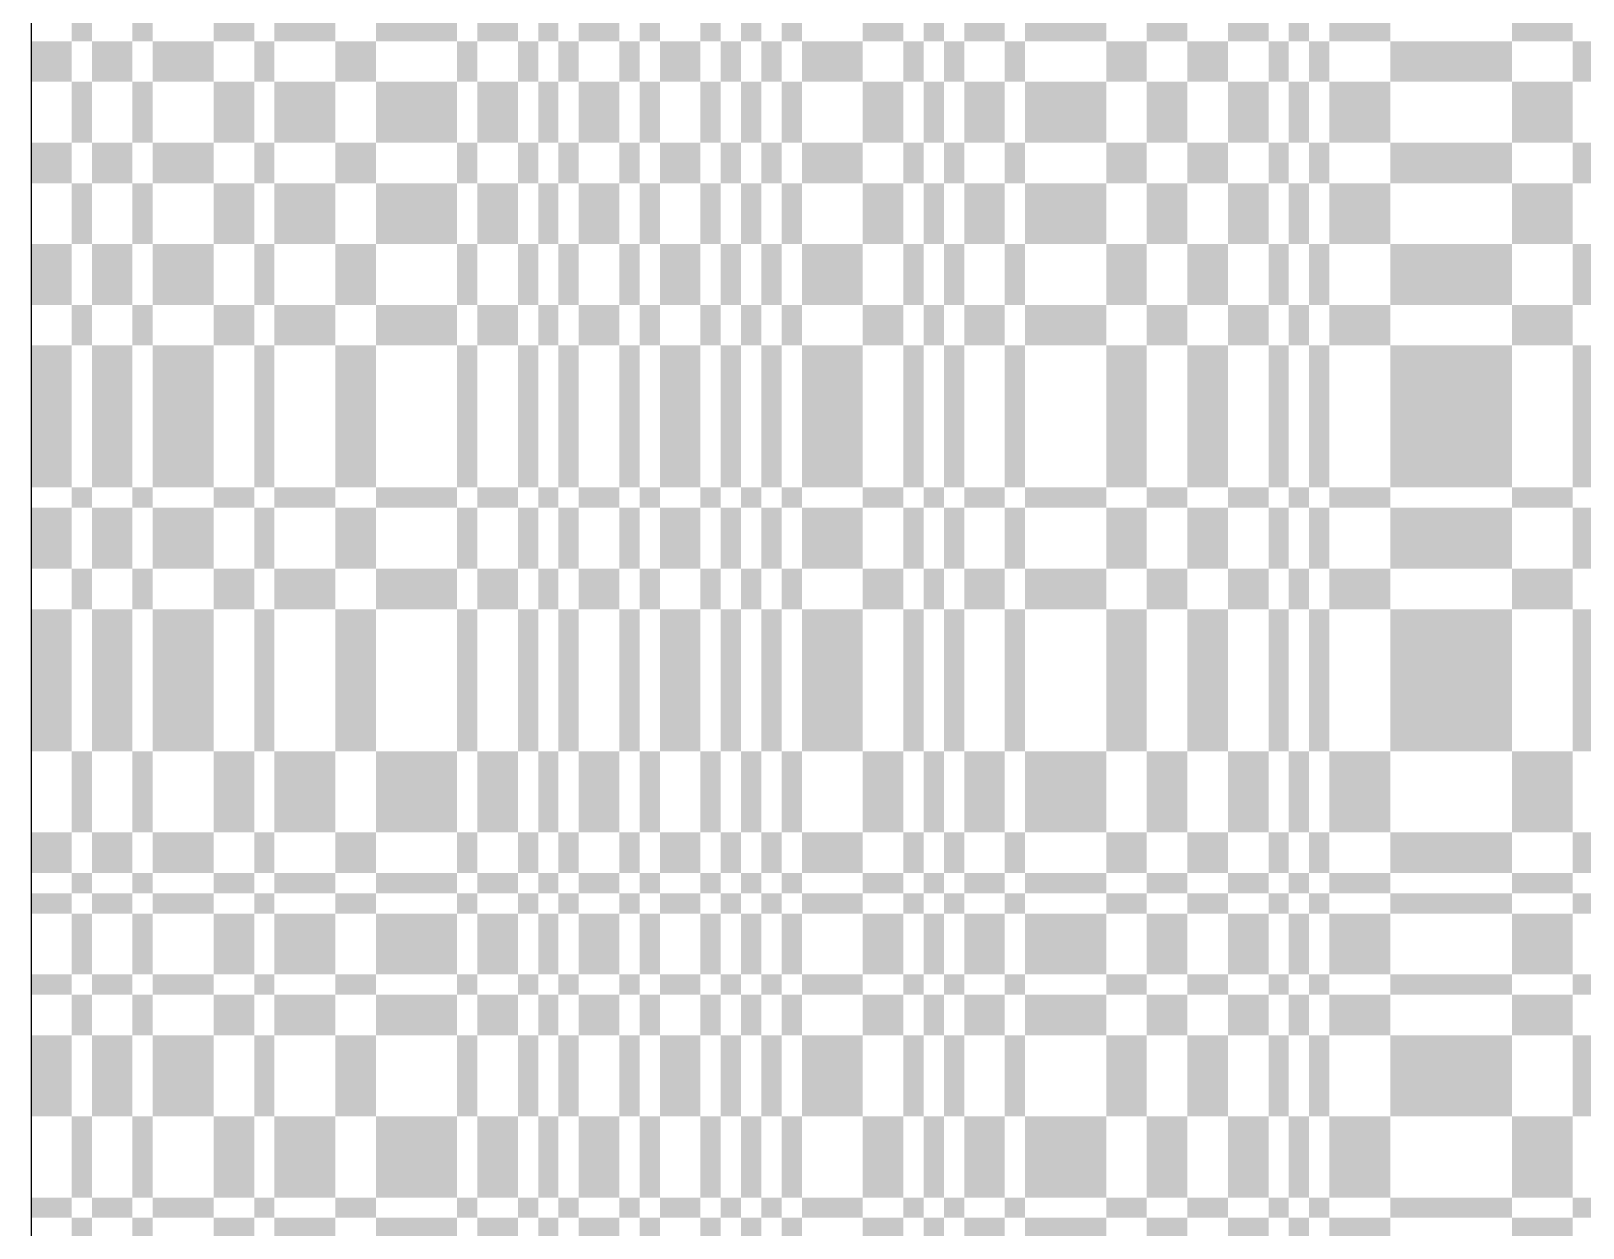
# Model space of a CAD drawing. Extents: x 0 to 200, y 0 to 200.
# Drawn here: x 20 to 50.6, y 125.8 to 149.4 of the extents above; entities that cross this region are included whole.
import ezdxf

# ---------------------------------------------------------------- set-up
doc = ezdxf.new("R2010")
doc.units = 0

msp = doc.modelspace()

# ---------------------------------------------------------------- linework, layer by layer
at = {"layer": 'CHROME'}
for points in [[(20.8, 149.2), (21.2, 149.2), (20.8, 149.6), (21.2, 149.6)], [(22, 149.2), (22.4, 149.2), (22, 149.6), (22.4, 149.6)], [(23.6, 149.2), (24.4, 149.2), (23.6, 149.6), (24.4, 149.6)], [(24.8, 149.2), (26, 149.2), (24.8, 149.6), (26, 149.6)], [(26.8, 149.2), (28.4, 149.2), (26.8, 149.6), (28.4, 149.6)], [(28.8, 149.2), (29.6, 149.2), (28.8, 149.6), (29.6, 149.6)], [(30, 149.2), (30.4, 149.2), (30, 149.6), (30.4, 149.6)], [(30.8, 149.2), (31.6, 149.2), (30.8, 149.6), (31.6, 149.6)], [(32, 149.2), (32.4, 149.2), (32, 149.6), (32.4, 149.6)], [(33.2, 149.2), (33.6, 149.2), (33.2, 149.6), (33.6, 149.6)], [(34, 149.2), (34.4, 149.2), (34, 149.6), (34.4, 149.6)], [(34.8, 149.2), (35.2, 149.2), (34.8, 149.6), (35.2, 149.6)], [(36.4, 149.2), (37.2, 149.2), (36.4, 149.6), (37.2, 149.6)], [(37.6, 149.2), (38, 149.2), (37.6, 149.6), (38, 149.6)], [(38.4, 149.2), (39.2, 149.2), (38.4, 149.6), (39.2, 149.6)], [(39.6, 149.2), (41.2, 149.2), (39.6, 149.6), (41.2, 149.6)], [(42, 149.2), (42.8, 149.2), (42, 149.6), (42.8, 149.6)], [(43.6, 149.2), (44.4, 149.2), (43.6, 149.6), (44.4, 149.6)], [(44.8, 149.2), (45.2, 149.2), (44.8, 149.6), (45.2, 149.6)], [(45.6, 149.2), (46.8, 149.2), (45.6, 149.6), (46.8, 149.6)], [(49.2, 149.2), (50.4, 149.2), (49.2, 149.6), (50.4, 149.6)], [(20, 148.4), (20.8, 148.4), (20, 149.2), (20.8, 149.2)], [(21.2, 148.4), (22, 148.4), (21.2, 149.2), (22, 149.2)], [(22.4, 148.4), (23.6, 148.4), (22.4, 149.2), (23.6, 149.2)], [(24.4, 148.4), (24.8, 148.4), (24.4, 149.2), (24.8, 149.2)], [(26, 148.4), (26.8, 148.4), (26, 149.2), (26.8, 149.2)], [(28.4, 148.4), (28.8, 148.4), (28.4, 149.2), (28.8, 149.2)], [(29.6, 148.4), (30, 148.4), (29.6, 149.2), (30, 149.2)], [(30.4, 148.4), (30.8, 148.4), (30.4, 149.2), (30.8, 149.2)], [(31.6, 148.4), (32, 148.4), (31.6, 149.2), (32, 149.2)], [(32.4, 148.4), (33.2, 148.4), (32.4, 149.2), (33.2, 149.2)], [(33.6, 148.4), (34, 148.4), (33.6, 149.2), (34, 149.2)], [(34.4, 148.4), (34.8, 148.4), (34.4, 149.2), (34.8, 149.2)], [(35.2, 148.4), (36.4, 148.4), (35.2, 149.2), (36.4, 149.2)], [(37.2, 148.4), (37.6, 148.4), (37.2, 149.2), (37.6, 149.2)], [(38, 148.4), (38.4, 148.4), (38, 149.2), (38.4, 149.2)], [(39.2, 148.4), (39.6, 148.4), (39.2, 149.2), (39.6, 149.2)], [(41.2, 148.4), (42, 148.4), (41.2, 149.2), (42, 149.2)], [(42.8, 148.4), (43.6, 148.4), (42.8, 149.2), (43.6, 149.2)], [(44.4, 148.4), (44.8, 148.4), (44.4, 149.2), (44.8, 149.2)], [(45.2, 148.4), (45.6, 148.4), (45.2, 149.2), (45.6, 149.2)], [(46.8, 148.4), (49.2, 148.4), (46.8, 149.2), (49.2, 149.2)], [(50.4, 148.4), (50.8, 148.4), (50.4, 149.2), (50.8, 149.2)], [(20.8, 147.2), (21.2, 147.2), (20.8, 148.4), (21.2, 148.4)], [(22, 147.2), (22.4, 147.2), (22, 148.4), (22.4, 148.4)], [(23.6, 147.2), (24.4, 147.2), (23.6, 148.4), (24.4, 148.4)], [(24.8, 147.2), (26, 147.2), (24.8, 148.4), (26, 148.4)], [(26.8, 147.2), (28.4, 147.2), (26.8, 148.4), (28.4, 148.4)], [(28.8, 147.2), (29.6, 147.2), (28.8, 148.4), (29.6, 148.4)], [(30, 147.2), (30.4, 147.2), (30, 148.4), (30.4, 148.4)], [(30.8, 147.2), (31.6, 147.2), (30.8, 148.4), (31.6, 148.4)], [(32, 147.2), (32.4, 147.2), (32, 148.4), (32.4, 148.4)], [(33.2, 147.2), (33.6, 147.2), (33.2, 148.4), (33.6, 148.4)], [(34, 147.2), (34.4, 147.2), (34, 148.4), (34.4, 148.4)], [(34.8, 147.2), (35.2, 147.2), (34.8, 148.4), (35.2, 148.4)], [(36.4, 147.2), (37.2, 147.2), (36.4, 148.4), (37.2, 148.4)], [(37.6, 147.2), (38, 147.2), (37.6, 148.4), (38, 148.4)], [(38.4, 147.2), (39.2, 147.2), (38.4, 148.4), (39.2, 148.4)], [(39.6, 147.2), (41.2, 147.2), (39.6, 148.4), (41.2, 148.4)], [(42, 147.2), (42.8, 147.2), (42, 148.4), (42.8, 148.4)], [(43.6, 147.2), (44.4, 147.2), (43.6, 148.4), (44.4, 148.4)], [(44.8, 147.2), (45.2, 147.2), (44.8, 148.4), (45.2, 148.4)], [(45.6, 147.2), (46.8, 147.2), (45.6, 148.4), (46.8, 148.4)], [(49.2, 147.2), (50.4, 147.2), (49.2, 148.4), (50.4, 148.4)], [(20, 146.4), (20.8, 146.4), (20, 147.2), (20.8, 147.2)], [(21.2, 146.4), (22, 146.4), (21.2, 147.2), (22, 147.2)], [(22.4, 146.4), (23.6, 146.4), (22.4, 147.2), (23.6, 147.2)], [(24.4, 146.4), (24.8, 146.4), (24.4, 147.2), (24.8, 147.2)], [(26, 146.4), (26.8, 146.4), (26, 147.2), (26.8, 147.2)], [(28.4, 146.4), (28.8, 146.4), (28.4, 147.2), (28.8, 147.2)], [(29.6, 146.4), (30, 146.4), (29.6, 147.2), (30, 147.2)], [(30.4, 146.4), (30.8, 146.4), (30.4, 147.2), (30.8, 147.2)], [(31.6, 146.4), (32, 146.4), (31.6, 147.2), (32, 147.2)], [(32.4, 146.4), (33.2, 146.4), (32.4, 147.2), (33.2, 147.2)], [(33.6, 146.4), (34, 146.4), (33.6, 147.2), (34, 147.2)], [(34.4, 146.4), (34.8, 146.4), (34.4, 147.2), (34.8, 147.2)], [(35.2, 146.4), (36.4, 146.4), (35.2, 147.2), (36.4, 147.2)], [(37.2, 146.4), (37.6, 146.4), (37.2, 147.2), (37.6, 147.2)], [(38, 146.4), (38.4, 146.4), (38, 147.2), (38.4, 147.2)], [(39.2, 146.4), (39.6, 146.4), (39.2, 147.2), (39.6, 147.2)], [(41.2, 146.4), (42, 146.4), (41.2, 147.2), (42, 147.2)], [(42.8, 146.4), (43.6, 146.4), (42.8, 147.2), (43.6, 147.2)], [(44.4, 146.4), (44.8, 146.4), (44.4, 147.2), (44.8, 147.2)], [(45.2, 146.4), (45.6, 146.4), (45.2, 147.2), (45.6, 147.2)], [(46.8, 146.4), (49.2, 146.4), (46.8, 147.2), (49.2, 147.2)], [(50.4, 146.4), (50.8, 146.4), (50.4, 147.2), (50.8, 147.2)], [(20.8, 145.2), (21.2, 145.2), (20.8, 146.4), (21.2, 146.4)], [(22, 145.2), (22.4, 145.2), (22, 146.4), (22.4, 146.4)], [(23.6, 145.2), (24.4, 145.2), (23.6, 146.4), (24.4, 146.4)], [(24.8, 145.2), (26, 145.2), (24.8, 146.4), (26, 146.4)], [(26.8, 145.2), (28.4, 145.2), (26.8, 146.4), (28.4, 146.4)], [(28.8, 145.2), (29.6, 145.2), (28.8, 146.4), (29.6, 146.4)], [(30, 145.2), (30.4, 145.2), (30, 146.4), (30.4, 146.4)], [(30.8, 145.2), (31.6, 145.2), (30.8, 146.4), (31.6, 146.4)], [(32, 145.2), (32.4, 145.2), (32, 146.4), (32.4, 146.4)], [(33.2, 145.2), (33.6, 145.2), (33.2, 146.4), (33.6, 146.4)], [(34, 145.2), (34.4, 145.2), (34, 146.4), (34.4, 146.4)], [(34.8, 145.2), (35.2, 145.2), (34.8, 146.4), (35.2, 146.4)], [(36.4, 145.2), (37.2, 145.2), (36.4, 146.4), (37.2, 146.4)], [(37.6, 145.2), (38, 145.2), (37.6, 146.4), (38, 146.4)], [(38.4, 145.2), (39.2, 145.2), (38.4, 146.4), (39.2, 146.4)], [(39.6, 145.2), (41.2, 145.2), (39.6, 146.4), (41.2, 146.4)], [(42, 145.2), (42.8, 145.2), (42, 146.4), (42.8, 146.4)], [(43.6, 145.2), (44.4, 145.2), (43.6, 146.4), (44.4, 146.4)], [(44.8, 145.2), (45.2, 145.2), (44.8, 146.4), (45.2, 146.4)], [(45.6, 145.2), (46.8, 145.2), (45.6, 146.4), (46.8, 146.4)], [(49.2, 145.2), (50.4, 145.2), (49.2, 146.4), (50.4, 146.4)], [(20, 144), (20.8, 144), (20, 145.2), (20.8, 145.2)], [(21.2, 144), (22, 144), (21.2, 145.2), (22, 145.2)], [(22.4, 144), (23.6, 144), (22.4, 145.2), (23.6, 145.2)], [(24.4, 144), (24.8, 144), (24.4, 145.2), (24.8, 145.2)], [(26, 144), (26.8, 144), (26, 145.2), (26.8, 145.2)], [(28.4, 144), (28.8, 144), (28.4, 145.2), (28.8, 145.2)], [(29.6, 144), (30, 144), (29.6, 145.2), (30, 145.2)], [(30.4, 144), (30.8, 144), (30.4, 145.2), (30.8, 145.2)], [(31.6, 144), (32, 144), (31.6, 145.2), (32, 145.2)], [(32.4, 144), (33.2, 144), (32.4, 145.2), (33.2, 145.2)], [(33.6, 144), (34, 144), (33.6, 145.2), (34, 145.2)], [(34.4, 144), (34.8, 144), (34.4, 145.2), (34.8, 145.2)], [(35.2, 144), (36.4, 144), (35.2, 145.2), (36.4, 145.2)], [(37.2, 144), (37.6, 144), (37.2, 145.2), (37.6, 145.2)], [(38, 144), (38.4, 144), (38, 145.2), (38.4, 145.2)], [(39.2, 144), (39.6, 144), (39.2, 145.2), (39.6, 145.2)], [(41.2, 144), (42, 144), (41.2, 145.2), (42, 145.2)], [(42.8, 144), (43.6, 144), (42.8, 145.2), (43.6, 145.2)], [(44.4, 144), (44.8, 144), (44.4, 145.2), (44.8, 145.2)], [(45.2, 144), (45.6, 144), (45.2, 145.2), (45.6, 145.2)], [(46.8, 144), (49.2, 144), (46.8, 145.2), (49.2, 145.2)], [(50.4, 144), (50.8, 144), (50.4, 145.2), (50.8, 145.2)], [(20.8, 143.2), (21.2, 143.2), (20.8, 144), (21.2, 144)], [(22, 143.2), (22.4, 143.2), (22, 144), (22.4, 144)], [(23.6, 143.2), (24.4, 143.2), (23.6, 144), (24.4, 144)], [(24.8, 143.2), (26, 143.2), (24.8, 144), (26, 144)], [(26.8, 143.2), (28.4, 143.2), (26.8, 144), (28.4, 144)], [(28.8, 143.2), (29.6, 143.2), (28.8, 144), (29.6, 144)], [(30, 143.2), (30.4, 143.2), (30, 144), (30.4, 144)], [(30.8, 143.2), (31.6, 143.2), (30.8, 144), (31.6, 144)], [(32, 143.2), (32.4, 143.2), (32, 144), (32.4, 144)], [(33.2, 143.2), (33.6, 143.2), (33.2, 144), (33.6, 144)], [(34, 143.2), (34.4, 143.2), (34, 144), (34.4, 144)], [(34.8, 143.2), (35.2, 143.2), (34.8, 144), (35.2, 144)], [(36.4, 143.2), (37.2, 143.2), (36.4, 144), (37.2, 144)], [(37.6, 143.2), (38, 143.2), (37.6, 144), (38, 144)], [(38.4, 143.2), (39.2, 143.2), (38.4, 144), (39.2, 144)], [(39.6, 143.2), (41.2, 143.2), (39.6, 144), (41.2, 144)], [(42, 143.2), (42.8, 143.2), (42, 144), (42.8, 144)], [(43.6, 143.2), (44.4, 143.2), (43.6, 144), (44.4, 144)], [(44.8, 143.2), (45.2, 143.2), (44.8, 144), (45.2, 144)], [(45.6, 143.2), (46.8, 143.2), (45.6, 144), (46.8, 144)], [(49.2, 143.2), (50.4, 143.2), (49.2, 144), (50.4, 144)], [(20, 140.4), (20.8, 140.4), (20, 143.2), (20.8, 143.2)], [(21.2, 140.4), (22, 140.4), (21.2, 143.2), (22, 143.2)], [(22.4, 140.4), (23.6, 140.4), (22.4, 143.2), (23.6, 143.2)], [(24.4, 140.4), (24.8, 140.4), (24.4, 143.2), (24.8, 143.2)], [(26, 140.4), (26.8, 140.4), (26, 143.2), (26.8, 143.2)], [(28.4, 140.4), (28.8, 140.4), (28.4, 143.2), (28.8, 143.2)], [(29.6, 140.4), (30, 140.4), (29.6, 143.2), (30, 143.2)], [(30.4, 140.4), (30.8, 140.4), (30.4, 143.2), (30.8, 143.2)], [(31.6, 140.4), (32, 140.4), (31.6, 143.2), (32, 143.2)], [(32.4, 140.4), (33.2, 140.4), (32.4, 143.2), (33.2, 143.2)], [(33.6, 140.4), (34, 140.4), (33.6, 143.2), (34, 143.2)], [(34.4, 140.4), (34.8, 140.4), (34.4, 143.2), (34.8, 143.2)], [(35.2, 140.4), (36.4, 140.4), (35.2, 143.2), (36.4, 143.2)], [(37.2, 140.4), (37.6, 140.4), (37.2, 143.2), (37.6, 143.2)], [(38, 140.4), (38.4, 140.4), (38, 143.2), (38.4, 143.2)], [(39.2, 140.4), (39.6, 140.4), (39.2, 143.2), (39.6, 143.2)], [(41.2, 140.4), (42, 140.4), (41.2, 143.2), (42, 143.2)], [(42.8, 140.4), (43.6, 140.4), (42.8, 143.2), (43.6, 143.2)], [(44.4, 140.4), (44.8, 140.4), (44.4, 143.2), (44.8, 143.2)], [(45.2, 140.4), (45.6, 140.4), (45.2, 143.2), (45.6, 143.2)], [(46.8, 140.4), (49.2, 140.4), (46.8, 143.2), (49.2, 143.2)], [(50.4, 140.4), (50.8, 140.4), (50.4, 143.2), (50.8, 143.2)], [(20.8, 140), (21.2, 140), (20.8, 140.4), (21.2, 140.4)], [(22, 140), (22.4, 140), (22, 140.4), (22.4, 140.4)], [(23.6, 140), (24.4, 140), (23.6, 140.4), (24.4, 140.4)], [(24.8, 140), (26, 140), (24.8, 140.4), (26, 140.4)], [(26.8, 140), (28.4, 140), (26.8, 140.4), (28.4, 140.4)], [(28.8, 140), (29.6, 140), (28.8, 140.4), (29.6, 140.4)], [(30, 140), (30.4, 140), (30, 140.4), (30.4, 140.4)], [(30.8, 140), (31.6, 140), (30.8, 140.4), (31.6, 140.4)], [(32, 140), (32.4, 140), (32, 140.4), (32.4, 140.4)], [(33.2, 140), (33.6, 140), (33.2, 140.4), (33.6, 140.4)], [(34, 140), (34.4, 140), (34, 140.4), (34.4, 140.4)], [(34.8, 140), (35.2, 140), (34.8, 140.4), (35.2, 140.4)], [(36.4, 140), (37.2, 140), (36.4, 140.4), (37.2, 140.4)], [(37.6, 140), (38, 140), (37.6, 140.4), (38, 140.4)], [(38.4, 140), (39.2, 140), (38.4, 140.4), (39.2, 140.4)], [(39.6, 140), (41.2, 140), (39.6, 140.4), (41.2, 140.4)], [(42, 140), (42.8, 140), (42, 140.4), (42.8, 140.4)], [(43.6, 140), (44.4, 140), (43.6, 140.4), (44.4, 140.4)], [(44.8, 140), (45.2, 140), (44.8, 140.4), (45.2, 140.4)], [(45.6, 140), (46.8, 140), (45.6, 140.4), (46.8, 140.4)], [(49.2, 140), (50.4, 140), (49.2, 140.4), (50.4, 140.4)], [(20, 138.8), (20.8, 138.8), (20, 140), (20.8, 140)], [(21.2, 138.8), (22, 138.8), (21.2, 140), (22, 140)], [(22.4, 138.8), (23.6, 138.8), (22.4, 140), (23.6, 140)], [(24.4, 138.8), (24.8, 138.8), (24.4, 140), (24.8, 140)], [(26, 138.8), (26.8, 138.8), (26, 140), (26.8, 140)], [(28.4, 138.8), (28.8, 138.8), (28.4, 140), (28.8, 140)], [(29.6, 138.8), (30, 138.8), (29.6, 140), (30, 140)], [(30.4, 138.8), (30.8, 138.8), (30.4, 140), (30.8, 140)], [(31.6, 138.8), (32, 138.8), (31.6, 140), (32, 140)], [(32.4, 138.8), (33.2, 138.8), (32.4, 140), (33.2, 140)], [(33.6, 138.8), (34, 138.8), (33.6, 140), (34, 140)], [(34.4, 138.8), (34.8, 138.8), (34.4, 140), (34.8, 140)], [(35.2, 138.8), (36.4, 138.8), (35.2, 140), (36.4, 140)], [(37.2, 138.8), (37.6, 138.8), (37.2, 140), (37.6, 140)], [(38, 138.8), (38.4, 138.8), (38, 140), (38.4, 140)], [(39.2, 138.8), (39.6, 138.8), (39.2, 140), (39.6, 140)], [(41.2, 138.8), (42, 138.8), (41.2, 140), (42, 140)], [(42.8, 138.8), (43.6, 138.8), (42.8, 140), (43.6, 140)], [(44.4, 138.8), (44.8, 138.8), (44.4, 140), (44.8, 140)], [(45.2, 138.8), (45.6, 138.8), (45.2, 140), (45.6, 140)], [(46.8, 138.8), (49.2, 138.8), (46.8, 140), (49.2, 140)], [(50.4, 138.8), (50.8, 138.8), (50.4, 140), (50.8, 140)], [(20.8, 138), (21.2, 138), (20.8, 138.8), (21.2, 138.8)], [(22, 138), (22.4, 138), (22, 138.8), (22.4, 138.8)], [(23.6, 138), (24.4, 138), (23.6, 138.8), (24.4, 138.8)], [(24.8, 138), (26, 138), (24.8, 138.8), (26, 138.8)], [(26.8, 138), (28.4, 138), (26.8, 138.8), (28.4, 138.8)], [(28.8, 138), (29.6, 138), (28.8, 138.8), (29.6, 138.8)], [(30, 138), (30.4, 138), (30, 138.8), (30.4, 138.8)], [(30.8, 138), (31.6, 138), (30.8, 138.8), (31.6, 138.8)], [(32, 138), (32.4, 138), (32, 138.8), (32.4, 138.8)], [(33.2, 138), (33.6, 138), (33.2, 138.8), (33.6, 138.8)], [(34, 138), (34.4, 138), (34, 138.8), (34.4, 138.8)], [(34.8, 138), (35.2, 138), (34.8, 138.8), (35.2, 138.8)], [(36.4, 138), (37.2, 138), (36.4, 138.8), (37.2, 138.8)], [(37.6, 138), (38, 138), (37.6, 138.8), (38, 138.8)], [(38.4, 138), (39.2, 138), (38.4, 138.8), (39.2, 138.8)], [(39.6, 138), (41.2, 138), (39.6, 138.8), (41.2, 138.8)], [(42, 138), (42.8, 138), (42, 138.8), (42.8, 138.8)], [(43.6, 138), (44.4, 138), (43.6, 138.8), (44.4, 138.8)], [(44.8, 138), (45.2, 138), (44.8, 138.8), (45.2, 138.8)], [(45.6, 138), (46.8, 138), (45.6, 138.8), (46.8, 138.8)], [(49.2, 138), (50.4, 138), (49.2, 138.8), (50.4, 138.8)], [(20, 135.2), (20.8, 135.2), (20, 138), (20.8, 138)], [(21.2, 135.2), (22, 135.2), (21.2, 138), (22, 138)], [(22.4, 135.2), (23.6, 135.2), (22.4, 138), (23.6, 138)], [(24.4, 135.2), (24.8, 135.2), (24.4, 138), (24.8, 138)], [(26, 135.2), (26.8, 135.2), (26, 138), (26.8, 138)], [(28.4, 135.2), (28.8, 135.2), (28.4, 138), (28.8, 138)], [(29.6, 135.2), (30, 135.2), (29.6, 138), (30, 138)], [(30.4, 135.2), (30.8, 135.2), (30.4, 138), (30.8, 138)], [(31.6, 135.2), (32, 135.2), (31.6, 138), (32, 138)], [(32.4, 135.2), (33.2, 135.2), (32.4, 138), (33.2, 138)], [(33.6, 135.2), (34, 135.2), (33.6, 138), (34, 138)], [(34.4, 135.2), (34.8, 135.2), (34.4, 138), (34.8, 138)], [(35.2, 135.2), (36.4, 135.2), (35.2, 138), (36.4, 138)], [(37.2, 135.2), (37.6, 135.2), (37.2, 138), (37.6, 138)], [(38, 135.2), (38.4, 135.2), (38, 138), (38.4, 138)], [(39.2, 135.2), (39.6, 135.2), (39.2, 138), (39.6, 138)], [(41.2, 135.2), (42, 135.2), (41.2, 138), (42, 138)], [(42.8, 135.2), (43.6, 135.2), (42.8, 138), (43.6, 138)], [(44.4, 135.2), (44.8, 135.2), (44.4, 138), (44.8, 138)], [(45.2, 135.2), (45.6, 135.2), (45.2, 138), (45.6, 138)], [(46.8, 135.2), (49.2, 135.2), (46.8, 138), (49.2, 138)], [(50.4, 135.2), (50.8, 135.2), (50.4, 138), (50.8, 138)], [(20.8, 133.6), (21.2, 133.6), (20.8, 135.2), (21.2, 135.2)], [(22, 133.6), (22.4, 133.6), (22, 135.2), (22.4, 135.2)], [(23.6, 133.6), (24.4, 133.6), (23.6, 135.2), (24.4, 135.2)], [(24.8, 133.6), (26, 133.6), (24.8, 135.2), (26, 135.2)], [(26.8, 133.6), (28.4, 133.6), (26.8, 135.2), (28.4, 135.2)], [(28.8, 133.6), (29.6, 133.6), (28.8, 135.2), (29.6, 135.2)], [(30, 133.6), (30.4, 133.6), (30, 135.2), (30.4, 135.2)], [(30.8, 133.6), (31.6, 133.6), (30.8, 135.2), (31.6, 135.2)], [(32, 133.6), (32.4, 133.6), (32, 135.2), (32.4, 135.2)], [(33.2, 133.6), (33.6, 133.6), (33.2, 135.2), (33.6, 135.2)], [(34, 133.6), (34.4, 133.6), (34, 135.2), (34.4, 135.2)], [(34.8, 133.6), (35.2, 133.6), (34.8, 135.2), (35.2, 135.2)], [(36.4, 133.6), (37.2, 133.6), (36.4, 135.2), (37.2, 135.2)], [(37.6, 133.6), (38, 133.6), (37.6, 135.2), (38, 135.2)], [(38.4, 133.6), (39.2, 133.6), (38.4, 135.2), (39.2, 135.2)], [(39.6, 133.6), (41.2, 133.6), (39.6, 135.2), (41.2, 135.2)], [(42, 133.6), (42.8, 133.6), (42, 135.2), (42.8, 135.2)], [(43.6, 133.6), (44.4, 133.6), (43.6, 135.2), (44.4, 135.2)], [(44.8, 133.6), (45.2, 133.6), (44.8, 135.2), (45.2, 135.2)], [(45.6, 133.6), (46.8, 133.6), (45.6, 135.2), (46.8, 135.2)], [(49.2, 133.6), (50.4, 133.6), (49.2, 135.2), (50.4, 135.2)], [(20, 132.8), (20.8, 132.8), (20, 133.6), (20.8, 133.6)], [(21.2, 132.8), (22, 132.8), (21.2, 133.6), (22, 133.6)], [(22.4, 132.8), (23.6, 132.8), (22.4, 133.6), (23.6, 133.6)], [(24.4, 132.8), (24.8, 132.8), (24.4, 133.6), (24.8, 133.6)], [(26, 132.8), (26.8, 132.8), (26, 133.6), (26.8, 133.6)], [(28.4, 132.8), (28.8, 132.8), (28.4, 133.6), (28.8, 133.6)], [(29.6, 132.8), (30, 132.8), (29.6, 133.6), (30, 133.6)], [(30.4, 132.8), (30.8, 132.8), (30.4, 133.6), (30.8, 133.6)], [(31.6, 132.8), (32, 132.8), (31.6, 133.6), (32, 133.6)], [(32.4, 132.8), (33.2, 132.8), (32.4, 133.6), (33.2, 133.6)], [(33.6, 132.8), (34, 132.8), (33.6, 133.6), (34, 133.6)], [(34.4, 132.8), (34.8, 132.8), (34.4, 133.6), (34.8, 133.6)], [(35.2, 132.8), (36.4, 132.8), (35.2, 133.6), (36.4, 133.6)], [(37.2, 132.8), (37.6, 132.8), (37.2, 133.6), (37.6, 133.6)], [(38, 132.8), (38.4, 132.8), (38, 133.6), (38.4, 133.6)], [(39.2, 132.8), (39.6, 132.8), (39.2, 133.6), (39.6, 133.6)], [(41.2, 132.8), (42, 132.8), (41.2, 133.6), (42, 133.6)], [(42.8, 132.8), (43.6, 132.8), (42.8, 133.6), (43.6, 133.6)], [(44.4, 132.8), (44.8, 132.8), (44.4, 133.6), (44.8, 133.6)], [(45.2, 132.8), (45.6, 132.8), (45.2, 133.6), (45.6, 133.6)], [(46.8, 132.8), (49.2, 132.8), (46.8, 133.6), (49.2, 133.6)], [(50.4, 132.8), (50.8, 132.8), (50.4, 133.6), (50.8, 133.6)], [(20.8, 132.4), (21.2, 132.4), (20.8, 132.8), (21.2, 132.8)], [(22, 132.4), (22.4, 132.4), (22, 132.8), (22.4, 132.8)], [(23.6, 132.4), (24.4, 132.4), (23.6, 132.8), (24.4, 132.8)], [(24.8, 132.4), (26, 132.4), (24.8, 132.8), (26, 132.8)], [(26.8, 132.4), (28.4, 132.4), (26.8, 132.8), (28.4, 132.8)], [(28.8, 132.4), (29.6, 132.4), (28.8, 132.8), (29.6, 132.8)], [(30, 132.4), (30.4, 132.4), (30, 132.8), (30.4, 132.8)], [(30.8, 132.4), (31.6, 132.4), (30.8, 132.8), (31.6, 132.8)], [(32, 132.4), (32.4, 132.4), (32, 132.8), (32.4, 132.8)], [(33.2, 132.4), (33.6, 132.4), (33.2, 132.8), (33.6, 132.8)], [(34, 132.4), (34.4, 132.4), (34, 132.8), (34.4, 132.8)], [(34.8, 132.4), (35.2, 132.4), (34.8, 132.8), (35.2, 132.8)], [(36.4, 132.4), (37.2, 132.4), (36.4, 132.8), (37.2, 132.8)], [(37.6, 132.4), (38, 132.4), (37.6, 132.8), (38, 132.8)], [(38.4, 132.4), (39.2, 132.4), (38.4, 132.8), (39.2, 132.8)], [(39.6, 132.4), (41.2, 132.4), (39.6, 132.8), (41.2, 132.8)], [(42, 132.4), (42.8, 132.4), (42, 132.8), (42.8, 132.8)], [(43.6, 132.4), (44.4, 132.4), (43.6, 132.8), (44.4, 132.8)], [(44.8, 132.4), (45.2, 132.4), (44.8, 132.8), (45.2, 132.8)], [(45.6, 132.4), (46.8, 132.4), (45.6, 132.8), (46.8, 132.8)], [(49.2, 132.4), (50.4, 132.4), (49.2, 132.8), (50.4, 132.8)], [(20, 132), (20.8, 132), (20, 132.4), (20.8, 132.4)], [(21.2, 132), (22, 132), (21.2, 132.4), (22, 132.4)], [(22.4, 132), (23.6, 132), (22.4, 132.4), (23.6, 132.4)], [(24.4, 132), (24.8, 132), (24.4, 132.4), (24.8, 132.4)], [(26, 132), (26.8, 132), (26, 132.4), (26.8, 132.4)], [(28.4, 132), (28.8, 132), (28.4, 132.4), (28.8, 132.4)], [(29.6, 132), (30, 132), (29.6, 132.4), (30, 132.4)], [(30.4, 132), (30.8, 132), (30.4, 132.4), (30.8, 132.4)], [(31.6, 132), (32, 132), (31.6, 132.4), (32, 132.4)], [(32.4, 132), (33.2, 132), (32.4, 132.4), (33.2, 132.4)], [(33.6, 132), (34, 132), (33.6, 132.4), (34, 132.4)], [(34.4, 132), (34.8, 132), (34.4, 132.4), (34.8, 132.4)], [(35.2, 132), (36.4, 132), (35.2, 132.4), (36.4, 132.4)], [(37.2, 132), (37.6, 132), (37.2, 132.4), (37.6, 132.4)], [(38, 132), (38.4, 132), (38, 132.4), (38.4, 132.4)], [(39.2, 132), (39.6, 132), (39.2, 132.4), (39.6, 132.4)], [(41.2, 132), (42, 132), (41.2, 132.4), (42, 132.4)], [(42.8, 132), (43.6, 132), (42.8, 132.4), (43.6, 132.4)], [(44.4, 132), (44.8, 132), (44.4, 132.4), (44.8, 132.4)], [(45.2, 132), (45.6, 132), (45.2, 132.4), (45.6, 132.4)], [(46.8, 132), (49.2, 132), (46.8, 132.4), (49.2, 132.4)], [(50.4, 132), (50.8, 132), (50.4, 132.4), (50.8, 132.4)], [(20.8, 130.8), (21.2, 130.8), (20.8, 132), (21.2, 132)], [(22, 130.8), (22.4, 130.8), (22, 132), (22.4, 132)], [(23.6, 130.8), (24.4, 130.8), (23.6, 132), (24.4, 132)], [(24.8, 130.8), (26, 130.8), (24.8, 132), (26, 132)], [(26.8, 130.8), (28.4, 130.8), (26.8, 132), (28.4, 132)], [(28.8, 130.8), (29.6, 130.8), (28.8, 132), (29.6, 132)], [(30, 130.8), (30.4, 130.8), (30, 132), (30.4, 132)], [(30.8, 130.8), (31.6, 130.8), (30.8, 132), (31.6, 132)], [(32, 130.8), (32.4, 130.8), (32, 132), (32.4, 132)], [(33.2, 130.8), (33.6, 130.8), (33.2, 132), (33.6, 132)], [(34, 130.8), (34.4, 130.8), (34, 132), (34.4, 132)], [(34.8, 130.8), (35.2, 130.8), (34.8, 132), (35.2, 132)], [(36.4, 130.8), (37.2, 130.8), (36.4, 132), (37.2, 132)], [(37.6, 130.8), (38, 130.8), (37.6, 132), (38, 132)], [(38.4, 130.8), (39.2, 130.8), (38.4, 132), (39.2, 132)], [(39.6, 130.8), (41.2, 130.8), (39.6, 132), (41.2, 132)], [(42, 130.8), (42.8, 130.8), (42, 132), (42.8, 132)], [(43.6, 130.8), (44.4, 130.8), (43.6, 132), (44.4, 132)], [(44.8, 130.8), (45.2, 130.8), (44.8, 132), (45.2, 132)], [(45.6, 130.8), (46.8, 130.8), (45.6, 132), (46.8, 132)], [(49.2, 130.8), (50.4, 130.8), (49.2, 132), (50.4, 132)], [(20, 130.4), (20.8, 130.4), (20, 130.8), (20.8, 130.8)], [(21.2, 130.4), (22, 130.4), (21.2, 130.8), (22, 130.8)], [(22.4, 130.4), (23.6, 130.4), (22.4, 130.8), (23.6, 130.8)], [(24.4, 130.4), (24.8, 130.4), (24.4, 130.8), (24.8, 130.8)], [(26, 130.4), (26.8, 130.4), (26, 130.8), (26.8, 130.8)], [(28.4, 130.4), (28.8, 130.4), (28.4, 130.8), (28.8, 130.8)], [(29.6, 130.4), (30, 130.4), (29.6, 130.8), (30, 130.8)], [(30.4, 130.4), (30.8, 130.4), (30.4, 130.8), (30.8, 130.8)], [(31.6, 130.4), (32, 130.4), (31.6, 130.8), (32, 130.8)], [(32.4, 130.4), (33.2, 130.4), (32.4, 130.8), (33.2, 130.8)], [(33.6, 130.4), (34, 130.4), (33.6, 130.8), (34, 130.8)], [(34.4, 130.4), (34.8, 130.4), (34.4, 130.8), (34.8, 130.8)], [(35.2, 130.4), (36.4, 130.4), (35.2, 130.8), (36.4, 130.8)], [(37.2, 130.4), (37.6, 130.4), (37.2, 130.8), (37.6, 130.8)], [(38, 130.4), (38.4, 130.4), (38, 130.8), (38.4, 130.8)], [(39.2, 130.4), (39.6, 130.4), (39.2, 130.8), (39.6, 130.8)], [(41.2, 130.4), (42, 130.4), (41.2, 130.8), (42, 130.8)], [(42.8, 130.4), (43.6, 130.4), (42.8, 130.8), (43.6, 130.8)], [(44.4, 130.4), (44.8, 130.4), (44.4, 130.8), (44.8, 130.8)], [(45.2, 130.4), (45.6, 130.4), (45.2, 130.8), (45.6, 130.8)], [(46.8, 130.4), (49.2, 130.4), (46.8, 130.8), (49.2, 130.8)], [(50.4, 130.4), (50.8, 130.4), (50.4, 130.8), (50.8, 130.8)], [(20.8, 129.6), (21.2, 129.6), (20.8, 130.4), (21.2, 130.4)], [(22, 129.6), (22.4, 129.6), (22, 130.4), (22.4, 130.4)], [(23.6, 129.6), (24.4, 129.6), (23.6, 130.4), (24.4, 130.4)], [(24.8, 129.6), (26, 129.6), (24.8, 130.4), (26, 130.4)], [(26.8, 129.6), (28.4, 129.6), (26.8, 130.4), (28.4, 130.4)], [(28.8, 129.6), (29.6, 129.6), (28.8, 130.4), (29.6, 130.4)], [(30, 129.6), (30.4, 129.6), (30, 130.4), (30.4, 130.4)], [(30.8, 129.6), (31.6, 129.6), (30.8, 130.4), (31.6, 130.4)], [(32, 129.6), (32.4, 129.6), (32, 130.4), (32.4, 130.4)], [(33.2, 129.6), (33.6, 129.6), (33.2, 130.4), (33.6, 130.4)], [(34, 129.6), (34.4, 129.6), (34, 130.4), (34.4, 130.4)], [(34.8, 129.6), (35.2, 129.6), (34.8, 130.4), (35.2, 130.4)], [(36.4, 129.6), (37.2, 129.6), (36.4, 130.4), (37.2, 130.4)], [(37.6, 129.6), (38, 129.6), (37.6, 130.4), (38, 130.4)], [(38.4, 129.6), (39.2, 129.6), (38.4, 130.4), (39.2, 130.4)], [(39.6, 129.6), (41.2, 129.6), (39.6, 130.4), (41.2, 130.4)], [(42, 129.6), (42.8, 129.6), (42, 130.4), (42.8, 130.4)], [(43.6, 129.6), (44.4, 129.6), (43.6, 130.4), (44.4, 130.4)], [(44.8, 129.6), (45.2, 129.6), (44.8, 130.4), (45.2, 130.4)], [(45.6, 129.6), (46.8, 129.6), (45.6, 130.4), (46.8, 130.4)], [(49.2, 129.6), (50.4, 129.6), (49.2, 130.4), (50.4, 130.4)], [(20, 128), (20.8, 128), (20, 129.6), (20.8, 129.6)], [(21.2, 128), (22, 128), (21.2, 129.6), (22, 129.6)], [(22.4, 128), (23.6, 128), (22.4, 129.6), (23.6, 129.6)], [(24.4, 128), (24.8, 128), (24.4, 129.6), (24.8, 129.6)], [(26, 128), (26.8, 128), (26, 129.6), (26.8, 129.6)], [(28.4, 128), (28.8, 128), (28.4, 129.6), (28.8, 129.6)], [(29.6, 128), (30, 128), (29.6, 129.6), (30, 129.6)], [(30.4, 128), (30.8, 128), (30.4, 129.6), (30.8, 129.6)], [(31.6, 128), (32, 128), (31.6, 129.6), (32, 129.6)], [(32.4, 128), (33.2, 128), (32.4, 129.6), (33.2, 129.6)], [(33.6, 128), (34, 128), (33.6, 129.6), (34, 129.6)], [(34.4, 128), (34.8, 128), (34.4, 129.6), (34.8, 129.6)], [(35.2, 128), (36.4, 128), (35.2, 129.6), (36.4, 129.6)], [(37.2, 128), (37.6, 128), (37.2, 129.6), (37.6, 129.6)], [(38, 128), (38.4, 128), (38, 129.6), (38.4, 129.6)], [(39.2, 128), (39.6, 128), (39.2, 129.6), (39.6, 129.6)], [(41.2, 128), (42, 128), (41.2, 129.6), (42, 129.6)], [(42.8, 128), (43.6, 128), (42.8, 129.6), (43.6, 129.6)], [(44.4, 128), (44.8, 128), (44.4, 129.6), (44.8, 129.6)], [(45.2, 128), (45.6, 128), (45.2, 129.6), (45.6, 129.6)], [(46.8, 128), (49.2, 128), (46.8, 129.6), (49.2, 129.6)], [(50.4, 128), (50.8, 128), (50.4, 129.6), (50.8, 129.6)], [(20.8, 126.4), (21.2, 126.4), (20.8, 128), (21.2, 128)], [(22, 126.4), (22.4, 126.4), (22, 128), (22.4, 128)], [(23.6, 126.4), (24.4, 126.4), (23.6, 128), (24.4, 128)], [(24.8, 126.4), (26, 126.4), (24.8, 128), (26, 128)], [(26.8, 126.4), (28.4, 126.4), (26.8, 128), (28.4, 128)], [(28.8, 126.4), (29.6, 126.4), (28.8, 128), (29.6, 128)], [(30, 126.4), (30.4, 126.4), (30, 128), (30.4, 128)], [(30.8, 126.4), (31.6, 126.4), (30.8, 128), (31.6, 128)], [(32, 126.4), (32.4, 126.4), (32, 128), (32.4, 128)], [(33.2, 126.4), (33.6, 126.4), (33.2, 128), (33.6, 128)], [(34, 126.4), (34.4, 126.4), (34, 128), (34.4, 128)], [(34.8, 126.4), (35.2, 126.4), (34.8, 128), (35.2, 128)], [(36.4, 126.4), (37.2, 126.4), (36.4, 128), (37.2, 128)], [(37.6, 126.4), (38, 126.4), (37.6, 128), (38, 128)], [(38.4, 126.4), (39.2, 126.4), (38.4, 128), (39.2, 128)], [(39.6, 126.4), (41.2, 126.4), (39.6, 128), (41.2, 128)], [(42, 126.4), (42.8, 126.4), (42, 128), (42.8, 128)], [(43.6, 126.4), (44.4, 126.4), (43.6, 128), (44.4, 128)], [(44.8, 126.4), (45.2, 126.4), (44.8, 128), (45.2, 128)], [(45.6, 126.4), (46.8, 126.4), (45.6, 128), (46.8, 128)], [(49.2, 126.4), (50.4, 126.4), (49.2, 128), (50.4, 128)], [(20, 126), (20.8, 126), (20, 126.4), (20.8, 126.4)], [(21.2, 126), (22, 126), (21.2, 126.4), (22, 126.4)], [(22.4, 126), (23.6, 126), (22.4, 126.4), (23.6, 126.4)], [(24.4, 126), (24.8, 126), (24.4, 126.4), (24.8, 126.4)], [(26, 126), (26.8, 126), (26, 126.4), (26.8, 126.4)], [(28.4, 126), (28.8, 126), (28.4, 126.4), (28.8, 126.4)], [(29.6, 126), (30, 126), (29.6, 126.4), (30, 126.4)], [(30.4, 126), (30.8, 126), (30.4, 126.4), (30.8, 126.4)], [(31.6, 126), (32, 126), (31.6, 126.4), (32, 126.4)], [(32.4, 126), (33.2, 126), (32.4, 126.4), (33.2, 126.4)], [(33.6, 126), (34, 126), (33.6, 126.4), (34, 126.4)], [(34.4, 126), (34.8, 126), (34.4, 126.4), (34.8, 126.4)], [(35.2, 126), (36.4, 126), (35.2, 126.4), (36.4, 126.4)], [(37.2, 126), (37.6, 126), (37.2, 126.4), (37.6, 126.4)], [(38, 126), (38.4, 126), (38, 126.4), (38.4, 126.4)], [(39.2, 126), (39.6, 126), (39.2, 126.4), (39.6, 126.4)], [(41.2, 126), (42, 126), (41.2, 126.4), (42, 126.4)], [(42.8, 126), (43.6, 126), (42.8, 126.4), (43.6, 126.4)], [(44.4, 126), (44.8, 126), (44.4, 126.4), (44.8, 126.4)], [(45.2, 126), (45.6, 126), (45.2, 126.4), (45.6, 126.4)], [(46.8, 126), (49.2, 126), (46.8, 126.4), (49.2, 126.4)], [(50.4, 126), (50.8, 126), (50.4, 126.4), (50.8, 126.4)], [(20.8, 125.6), (21.2, 125.6), (20.8, 126), (21.2, 126)], [(22, 125.6), (22.4, 125.6), (22, 126), (22.4, 126)], [(23.6, 125.6), (24.4, 125.6), (23.6, 126), (24.4, 126)], [(24.8, 125.6), (26, 125.6), (24.8, 126), (26, 126)], [(26.8, 125.6), (28.4, 125.6), (26.8, 126), (28.4, 126)], [(28.8, 125.6), (29.6, 125.6), (28.8, 126), (29.6, 126)], [(30, 125.6), (30.4, 125.6), (30, 126), (30.4, 126)], [(30.8, 125.6), (31.6, 125.6), (30.8, 126), (31.6, 126)], [(32, 125.6), (32.4, 125.6), (32, 126), (32.4, 126)], [(33.2, 125.6), (33.6, 125.6), (33.2, 126), (33.6, 126)], [(34, 125.6), (34.4, 125.6), (34, 126), (34.4, 126)], [(34.8, 125.6), (35.2, 125.6), (34.8, 126), (35.2, 126)], [(36.4, 125.6), (37.2, 125.6), (36.4, 126), (37.2, 126)], [(37.6, 125.6), (38, 125.6), (37.6, 126), (38, 126)], [(38.4, 125.6), (39.2, 125.6), (38.4, 126), (39.2, 126)], [(39.6, 125.6), (41.2, 125.6), (39.6, 126), (41.2, 126)], [(42, 125.6), (42.8, 125.6), (42, 126), (42.8, 126)], [(43.6, 125.6), (44.4, 125.6), (43.6, 126), (44.4, 126)], [(44.8, 125.6), (45.2, 125.6), (44.8, 126), (45.2, 126)], [(45.6, 125.6), (46.8, 125.6), (45.6, 126), (46.8, 126)], [(49.2, 125.6), (50.4, 125.6), (49.2, 126), (50.4, 126)]]:
    msp.add_solid(points, dxfattribs=at)
at = {"layer": 'OUTLINE'}
msp.add_line((20, 180), (20, 20), dxfattribs=at)

doc.saveas('drawing.dxf')
